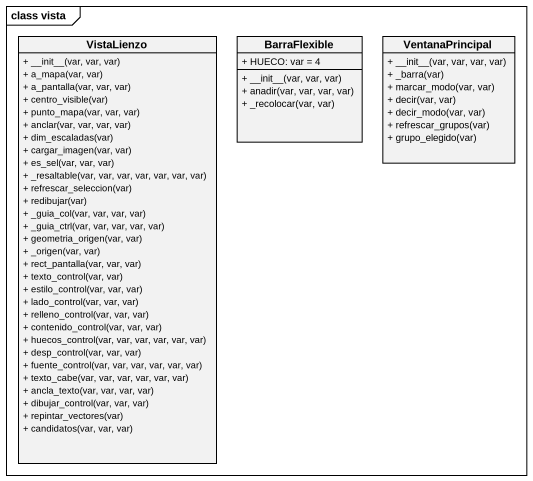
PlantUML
@startuml
mainframe class vista
hide circle
hide empty members
skinparam classAttributeIconSize 0
class VistaLienzo {
  + ~__init~__(var, var, var)
  + a_mapa(var, var)
  + a_pantalla(var, var, var)
  + centro_visible(var)
  + punto_mapa(var, var, var)
  + anclar(var, var, var, var)
  + dim_escaladas(var)
  + cargar_imagen(var, var)
  + es_sel(var, var, var)
  + _resaltable(var, var, var, var, var, var, var)
  + refrescar_seleccion(var)
  + redibujar(var)
  + _guia_col(var, var, var, var)
  + _guia_ctrl(var, var, var, var, var)
  + geometria_origen(var, var)
  + _origen(var, var)
  + rect_pantalla(var, var, var)
  + texto_control(var, var)
  + estilo_control(var, var, var)
  + lado_control(var, var, var)
  + relleno_control(var, var, var)
  + contenido_control(var, var, var)
  + huecos_control(var, var, var, var, var, var)
  + desp_control(var, var, var)
  + fuente_control(var, var, var, var, var, var)
  + texto_cabe(var, var, var, var, var, var)
  + ancla_texto(var, var, var, var)
  + dibujar_control(var, var, var)
  + repintar_vectores(var)
  + candidatos(var, var, var)
}
class BarraFlexible {
  + HUECO: var = 4
  + ~__init~__(var, var, var)
  + anadir(var, var, var, var)
  + _recolocar(var, var)
}
class VentanaPrincipal {
  + ~__init~__(var, var, var, var)
  + _barra(var)
  + marcar_modo(var, var)
  + decir(var, var)
  + decir_modo(var, var)
  + refrescar_grupos(var)
  + grupo_elegido(var)
}
@enduml
